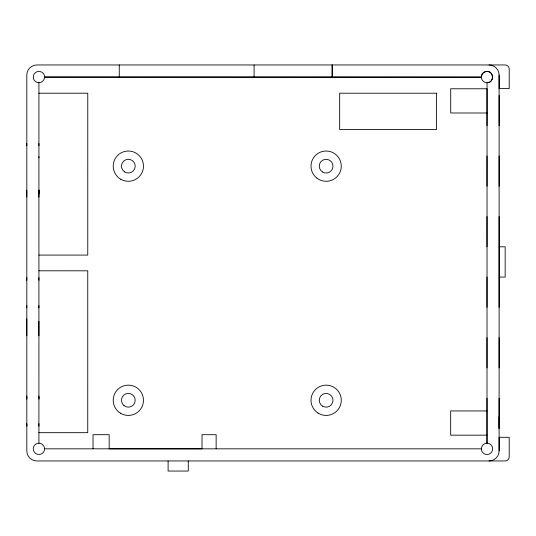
<?xml version="1.0" encoding="UTF-8"?>
<svg xmlns="http://www.w3.org/2000/svg" width="536" height="536" viewBox="0 0 536 536"><rect width="100%" height="100%" fill="white"/><g stroke="black" fill="none" stroke-linecap="round" stroke-linejoin="round"><path stroke-width="0.8" d="M26.82 145.691L26.82 143.454M26.8 399.112L26.8 397.277M26.807 318.846L26.807 335.777M38.927 157.819L38.927 156.639M38.927 145.691L38.934 143.454M481.388 448.84L481.435 449.845A5.648 5.648 0 0 0 487.512 454.468A5.648 5.648 0 0 0 492.651 448.82A5.648 5.648 0 0 0 487.472 443.212C484.303 442.944 481.268 445.624 481.388 448.84L44.582 448.826A5.648 5.648 0 0 1 38.947 454.495A5.648 5.648 0 0 1 33.279 448.86A5.648 5.648 0 0 1 38.907 443.192L38.927 82.671C42.311 82.832 45.078 79.428 44.508 76.152A5.648 5.648 0 0 0 38.505 71.429A5.648 5.648 0 0 0 33.279 76.996A5.648 5.648 0 0 0 38.371 82.691L38.927 82.671M38.914 399.112L38.914 397.277M93.023 448.826L93.023 434.696L109.17 434.703L109.17 448.826L202.012 448.826L202.012 434.703L216.142 434.703L216.142 448.826M119.26 77.07L119.26 64.957M486.996 398.181L486.996 443.232L487.05 82.718A5.648 5.648 0 0 0 491.948 74.337A5.648 5.648 0 0 0 482.246 74.008A5.648 5.648 0 0 0 486.567 82.705C494.788 83.542 494.038 69.787 485.958 71.516M489.02 460.953A10.09 10.09 0 0 0 499.11 450.863L499.11 75.047A10.09 10.09 0 0 0 489.02 64.957M26.807 277.668L26.807 280.288M26.807 305.587L26.807 307.825M26.8 426.18L26.8 424.512M26.8 398.261L26.8 396.024M26.8 425.705L26.8 423.561M38.914 305.587L38.914 307.825M38.92 277.668L38.92 280.288M38.907 426.18L38.907 423.561M38.914 398.261L38.914 396.024M481.348 77.117L44.535 77.063L481.348 77.117C481.328 74.558 483.197 72.105 485.73 71.59M38.927 93.21L87.77 93.217L87.763 255.082L38.92 255.082M487.043 112.996L450.716 112.996L450.716 88.775L487.043 88.775L486.996 125.712M499.11 246.808L505.16 246.808L505.16 277.085L499.11 277.085M38.92 270.807L87.763 270.814L87.75 432.679L38.907 432.679M486.996 410.938L450.669 410.938L450.669 435.158L486.996 435.158M38.907 443.192C42.016 442.729 44.729 446.729 44.575 448.585M499.11 416.753L499.11 428.458M499.11 75.047L499.11 88.608L509.2 88.608L509.2 68.997A4.033 4.033 0 0 0 505.167 64.957L36.91 64.957A10.09 10.09 0 0 0 26.82 75.047L26.82 450.856A10.09 10.09 0 0 0 36.91 460.953L505.16 460.953A4.033 4.033 0 0 0 509.2 456.913L509.2 437.302L499.11 437.302L499.11 450.863M499.11 95.435L499.11 125.712M499.11 155.983L499.11 186.26M499.11 216.531L499.11 307.356M499.11 337.633L499.11 367.91M499.11 398.181L499.11 428.458M486.996 155.983L486.996 186.26M486.996 216.531L486.996 246.808M486.996 277.085L486.996 307.356M486.996 337.633L486.996 367.91M254.084 64.957L254.084 77.07M188.283 460.953L188.283 471.043L168.103 471.043L168.103 460.953M38.927 193.697L38.927 190.113L38.927 197.107M38.914 321.319L38.914 335.777M26.82 190.113L26.82 197.107M332.193 64.957L332.193 77.07L332.193 64.957M436.538 93.217L339.663 93.217L339.663 129.544L436.538 129.544L436.538 93.217M120.768 179.259A15.135 15.135 0 0 0 143.481 166.167A15.135 15.135 0 0 0 120.781 153.041A15.135 15.135 0 0 0 120.768 179.259M316.856 178.113A15.135 15.135 0 0 0 341.137 168.217A15.135 15.135 0 0 0 320.421 152.137A15.135 15.135 0 0 0 316.856 178.113M318.022 413.062A15.135 15.135 0 0 0 341.265 400.921A15.135 15.135 0 0 0 319.128 386.865A15.135 15.135 0 0 0 318.022 413.062M120.305 413.109A15.135 15.135 0 0 0 143.467 400.828A15.135 15.135 0 0 0 121.25 386.905A15.135 15.135 0 0 0 120.305 413.109M322.498 171.976A6.861 6.861 0 0 0 332.997 166.401A6.861 6.861 0 0 0 322.92 160.096A6.861 6.861 0 0 0 322.498 171.976M124.399 171.775A6.861 6.861 0 0 0 135.179 166.763A6.861 6.861 0 0 0 125.451 159.936A6.861 6.861 0 0 0 124.399 171.775M322.625 406.181A6.861 6.861 0 0 0 332.997 400.379A6.861 6.861 0 0 0 322.786 394.295A6.861 6.861 0 0 0 322.625 406.181M123.93 405.538A6.861 6.861 0 0 0 135.099 401.471A6.861 6.861 0 0 0 125.994 393.833A6.861 6.861 0 0 0 123.93 405.538"/></g></svg>
